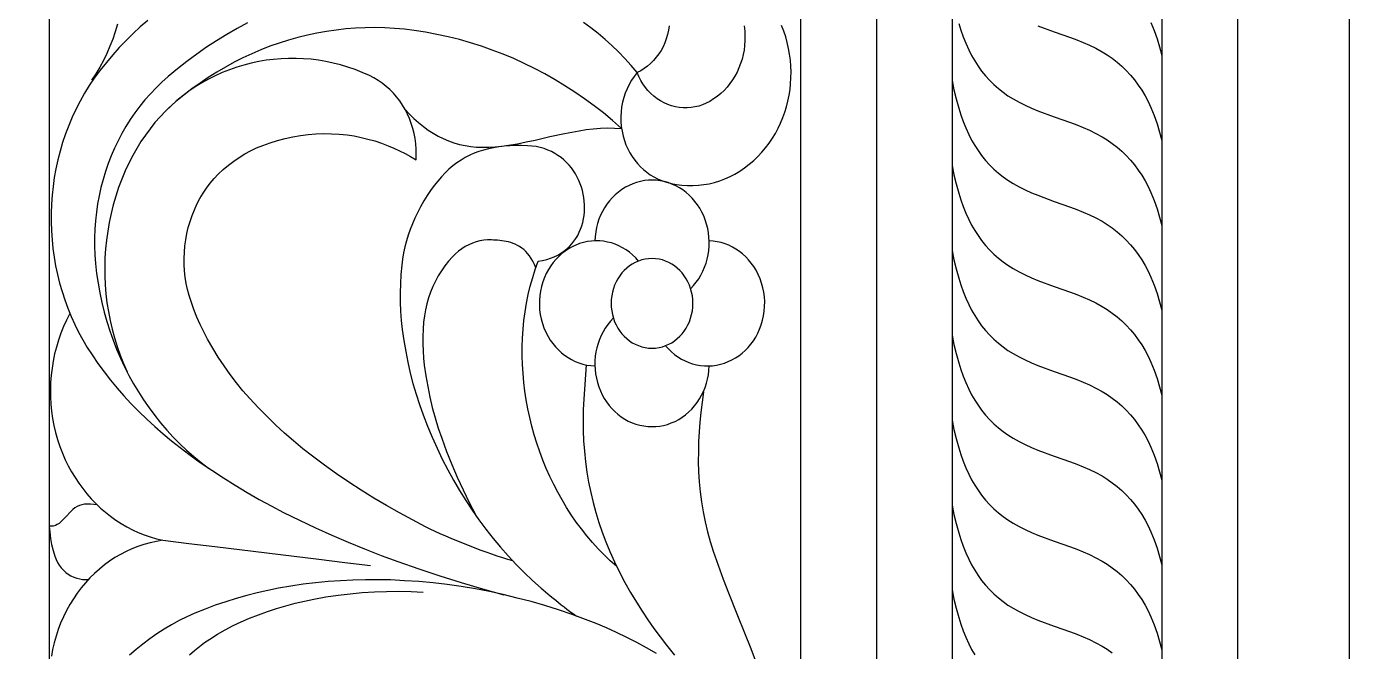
# Model space of a CAD drawing. Header units: millimetres. Extents: x 5940 to 9066, y 1327 to 3250.
# Drawn here: x 6721.4 to 7017.8, y 2480.2 to 2620 of the extents above; entities that cross this region are included whole.
import ezdxf

# ---------------------------------------------------------------- set-up
doc = ezdxf.new("R2010")
doc.units = ezdxf.units.MM
doc.layers.add('Default Layer', color=7, linetype='Continuous', lineweight=30)

msp = doc.modelspace()

# ---------------------------------------------------------------- linework, layer by layer
at = {"layer": 'Default Layer', "color": 18, "lineweight": 30, "true_color": 0x000000}
msp.add_line((6992.76, 1360.2), (6992.76, 3190.2), dxfattribs=at)
for points in [[(6512.76, 3190.2), (6512.76, 1360.2), (6512.76, 1360.2), (7017.76, 1360.2), (7017.76, 1360.2), (7017.76, 3190.2), (7017.76, 3190.2), (6512.76, 3190.2)], [(6748.6, 2621.36), (6746.93, 2619.94), (6745.31, 2618.47), (6743.74, 2616.94), (6742.22, 2615.35), (6740.74, 2613.71), (6739.32, 2612.01), (6737.95, 2610.26), (6736.63, 2608.46), (6736.63, 2608.46), (6735.51, 2606.81), (6734.46, 2605.11), (6733.47, 2603.37), (6732.54, 2601.58), (6731.69, 2599.76), (6730.9, 2597.9), (6730.18, 2596.01), (6729.53, 2594.08), (6728.95, 2592.12), (6728.95, 2592.12), (6728.45, 2590.17), (6728.02, 2588.2), (6727.67, 2586.23), (6727.38, 2584.24), (6727.17, 2582.26), (6727.02, 2580.27), (6726.95, 2578.28), (6726.95, 2576.29), (6727.01, 2574.31), (6727.15, 2572.33), (6727.35, 2570.36), (6727.62, 2568.4), (6727.96, 2566.45), (6728.37, 2564.52), (6728.85, 2562.61), (6729.39, 2560.71), (6730, 2558.84), (6730.68, 2556.99), (6731.42, 2555.17), (6732.23, 2553.37), (6733.1, 2551.61), (6734.04, 2549.88), (6735.04, 2548.18), (6736.11, 2546.52), (6736.11, 2546.52), (6737.44, 2544.6), (6738.82, 2542.72), (6740.25, 2540.89), (6741.73, 2539.1), (6743.26, 2537.37), (6744.83, 2535.68), (6744.83, 2535.68), (6746.58, 2533.91), (6748.37, 2532.19), (6750.19, 2530.51), (6752.05, 2528.88), (6753.94, 2527.31), (6755.87, 2525.78), (6757.83, 2524.3), (6757.83, 2524.3), (6760.37, 2522.48), (6762.94, 2520.71), (6765.54, 2519), (6768.17, 2517.35), (6770.83, 2515.75), (6773.52, 2514.21), (6776.24, 2512.73), (6778.98, 2511.3), (6778.98, 2511.3), (6782.56, 2509.53), (6786.17, 2507.83), (6789.8, 2506.19), (6793.46, 2504.62), (6797.14, 2503.12), (6800.85, 2501.68), (6804.58, 2500.32), (6804.58, 2500.32), (6809.29, 2498.68), (6814.03, 2497.11), (6818.78, 2495.61), (6823.55, 2494.19), (6828.34, 2492.84)], [(6741.79, 2620.54), (6741.3, 2618.87), (6740.75, 2617.23), (6740.13, 2615.61), (6739.44, 2614.03), (6738.68, 2612.47), (6737.85, 2610.96), (6736.95, 2609.48), (6735.99, 2608.04)], [(6770.94, 2620.86), (6768.6, 2619.6), (6766.29, 2618.26), (6764.01, 2616.86), (6761.77, 2615.39), (6759.56, 2613.85), (6757.38, 2612.24), (6755.24, 2610.57), (6753.14, 2608.82), (6753.14, 2608.82), (6751.76, 2607.6), (6750.45, 2606.33), (6749.18, 2605), (6747.97, 2603.63), (6746.82, 2602.2), (6745.73, 2600.74), (6744.69, 2599.22), (6743.71, 2597.67), (6742.79, 2596.08), (6741.94, 2594.45), (6741.14, 2592.78), (6740.41, 2591.08), (6739.73, 2589.35), (6739.13, 2587.6), (6738.58, 2585.82), (6738.11, 2584.01), (6737.7, 2582.18), (6737.35, 2580.33), (6737.08, 2578.47), (6736.87, 2576.58), (6736.73, 2574.69), (6736.66, 2572.78), (6736.67, 2570.87), (6736.75, 2568.95), (6736.9, 2567.02), (6736.9, 2567.02), (6737.15, 2564.79), (6737.47, 2562.59), (6737.86, 2560.4), (6738.32, 2558.24), (6738.85, 2556.1), (6739.45, 2553.99), (6740.11, 2551.9), (6740.84, 2549.85), (6741.63, 2547.83), (6742.48, 2545.84), (6743.4, 2543.88), (6744.38, 2541.96), (6745.42, 2540.09), (6746.51, 2538.25), (6747.67, 2536.45), (6748.88, 2534.7), (6750.15, 2532.99), (6751.47, 2531.33), (6752.85, 2529.72), (6754.28, 2528.16), (6755.77, 2526.65), (6757.3, 2525.2), (6758.89, 2523.8), (6760.53, 2522.46), (6762.21, 2521.18)], [(6806.23, 2601.47), (6807.19, 2600.45), (6808.2, 2599.47), (6809.25, 2598.54), (6810.33, 2597.65), (6810.33, 2597.65), (6811.39, 2596.87), (6812.49, 2596.15), (6813.62, 2595.51), (6814.78, 2594.94), (6815.97, 2594.44), (6817.18, 2594.01), (6818.41, 2593.66), (6819.66, 2593.38), (6820.92, 2593.18), (6822.2, 2593.05), (6823.48, 2593.01), (6823.48, 2593.01), (6824.96, 2593.03), (6826.43, 2593.11), (6827.89, 2593.26), (6829.36, 2593.46), (6829.36, 2593.46), (6831.37, 2593.8), (6833.37, 2594.2), (6835.37, 2594.64), (6835.37, 2594.64), (6838.65, 2595.39), (6841.94, 2596.08), (6845.25, 2596.71), (6845.25, 2596.71), (6846.81, 2596.96), (6848.39, 2597.15), (6849.97, 2597.27), (6851.55, 2597.33), (6853.13, 2597.32), (6854.71, 2597.25), (6854.71, 2597.25), (6852.7, 2599.01), (6850.64, 2600.7), (6848.55, 2602.32), (6846.42, 2603.88), (6844.25, 2605.37), (6842.04, 2606.79), (6839.81, 2608.14), (6837.54, 2609.42), (6835.24, 2610.63), (6832.91, 2611.78), (6830.55, 2612.85), (6828.16, 2613.84), (6825.75, 2614.77), (6823.32, 2615.62), (6820.86, 2616.4), (6818.38, 2617.1), (6815.88, 2617.73), (6813.36, 2618.28), (6810.83, 2618.75), (6808.28, 2619.15), (6808.28, 2619.15), (6806.08, 2619.42), (6803.88, 2619.62), (6801.69, 2619.74), (6799.49, 2619.79), (6797.3, 2619.76), (6795.12, 2619.67), (6792.94, 2619.5), (6790.78, 2619.26), (6788.62, 2618.95), (6786.47, 2618.57), (6784.34, 2618.11), (6782.22, 2617.59), (6780.12, 2617), (6778.04, 2616.34), (6775.97, 2615.61), (6773.93, 2614.82), (6771.9, 2613.96), (6769.9, 2613.02), (6767.93, 2612.03), (6765.98, 2610.97), (6764.06, 2609.84), (6762.16, 2608.64), (6760.3, 2607.39), (6758.47, 2606.06), (6756.67, 2604.68), (6754.91, 2603.23), (6753.18, 2601.71)], [(6882.17, 2620.2), (6882.3, 2619.03), (6882.3, 2619.03), (6882.36, 2617.95), (6882.35, 2616.88), (6882.28, 2615.82), (6882.14, 2614.78), (6881.95, 2613.75), (6881.69, 2612.74), (6881.37, 2611.75), (6881, 2610.79), (6880.58, 2609.86), (6880.1, 2608.96), (6879.56, 2608.1), (6878.98, 2607.28), (6878.34, 2606.49), (6877.66, 2605.75), (6876.93, 2605.06), (6876.16, 2604.41), (6875.34, 2603.82), (6874.48, 2603.29), (6874.48, 2603.29), (6873.68, 2602.87), (6872.85, 2602.52), (6872, 2602.24), (6871.14, 2602.03), (6870.27, 2601.89), (6869.4, 2601.82), (6868.52, 2601.83), (6867.64, 2601.91), (6866.77, 2602.06), (6865.9, 2602.28), (6865.05, 2602.58), (6865.05, 2602.58), (6864.22, 2602.95), (6863.43, 2603.38), (6862.67, 2603.88), (6861.94, 2604.43), (6861.27, 2605.04), (6860.63, 2605.7), (6860.04, 2606.42), (6859.5, 2607.18), (6859.02, 2607.99), (6858.59, 2608.84), (6858.21, 2609.72), (6858.21, 2609.72), (6856.86, 2611.33), (6855.46, 2612.87), (6854.01, 2614.36), (6852.53, 2615.79), (6851.01, 2617.16), (6849.44, 2618.48), (6847.84, 2619.73), (6846.21, 2620.92)], [(6865.37, 2620.18), (6865.22, 2619.21), (6865.01, 2618.25), (6865.01, 2618.25), (6864.73, 2617.31), (6864.4, 2616.41), (6864, 2615.53), (6863.55, 2614.7), (6863.04, 2613.9), (6862.49, 2613.15), (6861.88, 2612.45), (6861.23, 2611.79), (6860.54, 2611.19), (6859.8, 2610.64), (6859.02, 2610.15), (6858.21, 2609.72), (6858.21, 2609.72), (6857.55, 2608.89), (6856.94, 2608), (6856.41, 2607.08), (6855.94, 2606.12), (6855.53, 2605.13), (6855.19, 2604.12), (6854.93, 2603.08), (6854.73, 2602.02), (6854.6, 2600.95), (6854.55, 2599.86), (6854.57, 2598.78), (6854.66, 2597.69), (6854.82, 2596.6), (6855.06, 2595.52), (6855.06, 2595.52), (6855.35, 2594.54), (6855.7, 2593.58), (6856.11, 2592.66), (6856.57, 2591.78), (6857.09, 2590.94), (6857.65, 2590.14), (6858.26, 2589.38), (6858.92, 2588.67), (6859.62, 2588.02), (6860.36, 2587.41), (6861.13, 2586.86), (6861.95, 2586.37), (6862.79, 2585.94), (6863.67, 2585.57), (6864.58, 2585.26), (6864.58, 2585.26), (6865.79, 2584.94), (6867.01, 2584.7), (6868.24, 2584.54), (6869.46, 2584.45), (6870.69, 2584.44), (6871.91, 2584.51), (6873.13, 2584.65), (6874.33, 2584.86), (6875.53, 2585.15), (6876.71, 2585.51), (6877.87, 2585.95), (6879.01, 2586.45), (6880.12, 2587.03), (6881.21, 2587.68), (6882.27, 2588.4), (6882.27, 2588.4), (6883.32, 2589.2), (6884.31, 2590.06), (6885.26, 2590.97), (6886.14, 2591.92), (6886.98, 2592.91), (6887.76, 2593.95), (6888.49, 2595.02), (6889.16, 2596.13), (6889.77, 2597.27), (6890.33, 2598.44), (6890.82, 2599.64), (6891.27, 2600.86), (6891.65, 2602.1), (6891.97, 2603.37), (6892.24, 2604.64), (6892.44, 2605.94), (6892.58, 2607.24), (6892.66, 2608.55), (6892.68, 2609.87), (6892.64, 2611.18), (6892.53, 2612.5), (6892.36, 2613.82), (6892.13, 2615.13), (6891.83, 2616.43), (6891.47, 2617.72), (6891.04, 2619), (6890.54, 2620.26)], [(6930.22, 2620.74), (6930.7, 2619.23), (6931.24, 2617.74), (6931.82, 2616.28), (6932.47, 2614.84), (6932.47, 2614.84), (6933.1, 2613.58), (6933.8, 2612.37), (6934.55, 2611.2), (6935.36, 2610.08), (6936.22, 2609.02), (6937.13, 2608.01), (6938.09, 2607.06), (6939.1, 2606.16), (6940.16, 2605.33), (6941.25, 2604.56), (6942.39, 2603.86), (6942.39, 2603.86), (6943.75, 2603.11), (6945.13, 2602.41), (6946.53, 2601.78), (6947.96, 2601.2), (6947.96, 2601.2), (6951.58, 2599.84), (6955.23, 2598.57), (6955.23, 2598.57), (6956.69, 2598.04), (6958.13, 2597.46), (6959.54, 2596.82), (6960.94, 2596.13), (6962.32, 2595.38), (6962.32, 2595.38), (6963.49, 2594.67), (6964.63, 2593.89), (6965.72, 2593.04), (6966.77, 2592.13), (6967.76, 2591.17), (6968.71, 2590.14), (6969.61, 2589.06), (6970.45, 2587.92), (6971.24, 2586.74), (6971.97, 2585.5), (6972.64, 2584.22), (6973.25, 2582.9), (6973.25, 2582.9), (6973.98, 2581.1), (6974.64, 2579.26), (6975.23, 2577.39), (6975.74, 2575.5)], [(6947.96, 2620.23), (6951.58, 2618.87), (6955.23, 2617.6), (6955.23, 2617.6), (6956.69, 2617.07), (6958.13, 2616.49), (6959.54, 2615.85), (6960.94, 2615.16), (6962.32, 2614.41), (6962.32, 2614.41), (6963.49, 2613.7), (6964.63, 2612.92), (6965.72, 2612.07), (6966.77, 2611.17), (6967.76, 2610.2), (6968.71, 2609.17), (6969.61, 2608.09), (6970.45, 2606.95), (6971.24, 2605.77), (6971.97, 2604.54), (6972.64, 2603.26), (6973.25, 2601.93), (6973.25, 2601.93), (6973.98, 2600.13), (6974.64, 2598.29), (6975.23, 2596.42), (6975.74, 2594.53)], [(6973.25, 2620.96), (6973.98, 2619.16), (6974.64, 2617.32), (6975.23, 2615.46), (6975.74, 2613.56)], [(6830.37, 2500.43), (6829.26, 2500.76), (6828.1, 2501.13), (6826.89, 2501.53), (6825.64, 2501.95), (6824.37, 2502.4), (6823.07, 2502.87), (6821.77, 2503.36), (6820.45, 2503.86), (6819.15, 2504.38), (6817.85, 2504.9), (6816.58, 2505.43), (6815.33, 2505.97), (6814.12, 2506.5), (6812.96, 2507.04), (6811.85, 2507.56), (6810.79, 2508.08), (6810.79, 2508.08), (6807.86, 2509.59), (6804.95, 2511.16), (6802.08, 2512.8), (6799.23, 2514.5), (6796.42, 2516.25), (6793.64, 2518.07), (6790.89, 2519.95), (6788.17, 2521.89), (6785.49, 2523.88), (6785.49, 2523.88), (6783.35, 2525.55), (6781.26, 2527.28), (6779.21, 2529.06), (6777.2, 2530.91), (6775.24, 2532.81), (6773.32, 2534.76), (6771.45, 2536.77), (6771.45, 2536.77), (6769.92, 2538.52), (6768.45, 2540.31), (6767.04, 2542.16), (6765.69, 2544.07), (6764.4, 2546.02), (6763.17, 2548.02), (6762, 2550.06), (6762, 2550.06), (6761.15, 2551.68), (6760.35, 2553.33), (6759.61, 2555.01), (6758.92, 2556.72), (6758.3, 2558.46), (6758.3, 2558.46), (6757.87, 2559.81), (6757.51, 2561.18), (6757.23, 2562.56), (6757.01, 2563.95), (6756.85, 2565.35), (6756.77, 2566.75), (6756.75, 2568.15), (6756.81, 2569.55), (6756.92, 2570.94), (6757.11, 2572.33), (6757.36, 2573.7), (6757.68, 2575.06), (6758.07, 2576.4), (6758.52, 2577.72), (6759.03, 2579.02), (6759.62, 2580.29), (6760.26, 2581.54), (6760.26, 2581.54), (6760.98, 2582.73), (6761.75, 2583.87), (6762.58, 2584.96), (6763.46, 2586), (6764.4, 2586.98), (6764.4, 2586.98), (6765.51, 2588.02), (6766.66, 2588.99), (6767.85, 2589.91), (6769.08, 2590.75), (6770.34, 2591.53), (6771.64, 2592.23), (6772.98, 2592.87), (6774.34, 2593.43), (6774.34, 2593.43), (6776, 2594.03), (6777.68, 2594.54), (6779.37, 2594.99), (6781.08, 2595.36), (6782.8, 2595.65), (6784.53, 2595.86), (6786.27, 2596), (6788, 2596.06), (6789.75, 2596.05), (6791.49, 2595.95), (6793.23, 2595.78), (6793.23, 2595.78), (6794.8, 2595.54), (6796.36, 2595.23), (6797.9, 2594.86), (6799.43, 2594.43), (6800.95, 2593.93), (6802.45, 2593.37), (6802.45, 2593.37), (6803.74, 2592.84), (6805, 2592.25), (6806.25, 2591.62), (6807.47, 2590.93), (6808.68, 2590.21), (6808.68, 2590.21), (6808.73, 2591.41), (6808.71, 2592.61), (6808.62, 2593.8), (6808.47, 2594.97), (6808.25, 2596.11), (6807.96, 2597.24), (6807.62, 2598.34), (6807.21, 2599.42), (6806.75, 2600.46), (6806.23, 2601.47), (6805.65, 2602.44), (6805.02, 2603.38), (6804.34, 2604.27), (6803.6, 2605.11), (6802.82, 2605.91), (6801.99, 2606.65), (6801.11, 2607.34), (6800.19, 2607.98), (6799.23, 2608.55), (6798.23, 2609.06), (6798.23, 2609.06), (6796.65, 2609.76), (6795.05, 2610.39), (6793.43, 2610.95), (6791.8, 2611.44), (6790.15, 2611.86), (6788.5, 2612.21), (6786.84, 2612.49), (6785.17, 2612.7), (6783.49, 2612.84), (6781.82, 2612.9), (6780.14, 2612.9), (6778.46, 2612.83), (6776.78, 2612.69), (6775.11, 2612.48), (6773.45, 2612.2), (6771.79, 2611.85), (6770.14, 2611.42), (6768.51, 2610.93), (6766.89, 2610.37), (6765.28, 2609.73), (6765.28, 2609.73), (6763.72, 2609.04), (6762.19, 2608.27), (6760.7, 2607.44), (6759.24, 2606.54), (6757.82, 2605.57), (6756.44, 2604.55), (6755.11, 2603.46), (6753.81, 2602.31), (6752.56, 2601.11), (6751.36, 2599.84), (6750.21, 2598.53), (6749.11, 2597.16), (6748.06, 2595.74), (6747.06, 2594.27), (6746.12, 2592.75), (6745.24, 2591.18), (6744.41, 2589.57), (6744.41, 2589.57), (6743.56, 2587.74), (6742.78, 2585.87), (6742.07, 2583.98), (6741.44, 2582.07), (6740.87, 2580.13), (6740.38, 2578.18), (6739.96, 2576.21), (6739.62, 2574.23), (6739.34, 2572.24), (6739.14, 2570.25), (6739.01, 2568.24), (6738.96, 2566.23), (6738.98, 2564.23), (6739.07, 2562.22), (6739.23, 2560.22), (6739.46, 2558.22), (6739.77, 2556.23), (6740.15, 2554.26), (6740.6, 2552.29), (6741.13, 2550.35), (6741.73, 2548.42), (6742.4, 2546.51), (6743.14, 2544.63), (6743.96, 2542.77)], [(6928.74, 2607.99), (6929.16, 2605.9), (6929.66, 2603.84), (6930.22, 2601.8), (6930.22, 2601.8), (6930.7, 2600.29), (6931.24, 2598.8), (6931.82, 2597.34), (6932.47, 2595.9), (6932.47, 2595.9), (6933.1, 2594.64), (6933.8, 2593.43), (6934.55, 2592.26), (6935.36, 2591.14), (6936.22, 2590.08), (6937.13, 2589.07), (6938.09, 2588.12), (6939.1, 2587.22), (6940.16, 2586.39), (6941.25, 2585.62), (6942.39, 2584.92), (6942.39, 2584.92), (6943.75, 2584.17), (6945.13, 2583.47), (6946.53, 2582.84), (6947.96, 2582.26), (6947.96, 2582.26), (6951.58, 2580.9), (6955.23, 2579.63), (6955.23, 2579.63), (6956.69, 2579.1), (6958.13, 2578.52), (6959.54, 2577.88), (6960.94, 2577.19), (6962.32, 2576.44), (6962.32, 2576.44), (6963.49, 2575.73), (6964.63, 2574.95), (6965.72, 2574.1), (6966.77, 2573.19), (6967.76, 2572.22), (6968.71, 2571.2), (6969.61, 2570.12), (6970.45, 2568.98), (6971.24, 2567.8), (6971.97, 2566.56), (6972.64, 2565.28), (6973.25, 2563.96), (6973.25, 2563.96), (6973.98, 2562.16), (6974.64, 2560.32), (6975.23, 2558.45), (6975.74, 2556.56)], [(6853.61, 2499.22), (6852.19, 2500.48), (6850.8, 2501.8), (6849.47, 2503.17), (6848.17, 2504.59), (6846.93, 2506.06), (6845.72, 2507.58), (6844.57, 2509.14), (6843.46, 2510.75), (6842.4, 2512.39), (6841.39, 2514.08), (6840.43, 2515.8), (6839.52, 2517.55), (6838.67, 2519.34), (6837.86, 2521.15), (6837.11, 2522.99), (6836.41, 2524.86), (6835.76, 2526.75), (6835.17, 2528.66), (6834.64, 2530.58), (6834.16, 2532.53), (6833.74, 2534.48), (6833.38, 2536.45), (6833.07, 2538.42), (6832.83, 2540.4), (6832.64, 2542.39), (6832.52, 2544.37), (6832.46, 2546.36), (6832.46, 2548.34), (6832.53, 2550.32), (6832.65, 2552.29), (6832.85, 2554.26), (6833.11, 2556.2), (6833.43, 2558.14), (6833.82, 2560.06), (6834.28, 2561.96), (6834.81, 2563.84), (6835.4, 2565.69), (6836.07, 2567.52), (6836.07, 2567.52), (6837.04, 2567.68), (6837.96, 2567.9), (6838.82, 2568.17), (6839.64, 2568.49), (6840.42, 2568.87), (6841.14, 2569.29), (6841.82, 2569.75), (6842.45, 2570.25), (6843.03, 2570.8), (6843.57, 2571.38), (6844.05, 2571.99), (6844.5, 2572.63), (6844.89, 2573.3), (6845.24, 2574), (6845.55, 2574.71), (6845.8, 2575.45), (6846.02, 2576.21), (6846.19, 2576.97), (6846.31, 2577.76), (6846.39, 2578.54), (6846.42, 2579.34), (6846.41, 2580.14), (6846.36, 2580.94), (6846.26, 2581.74), (6846.12, 2582.53), (6845.94, 2583.32), (6845.72, 2584.09), (6845.45, 2584.86), (6845.14, 2585.6), (6844.78, 2586.34), (6844.39, 2587.04), (6843.95, 2587.73), (6843.47, 2588.39), (6842.96, 2589.02), (6842.4, 2589.62), (6841.8, 2590.19), (6841.15, 2590.71), (6840.47, 2591.2), (6839.75, 2591.65), (6838.99, 2592.05), (6838.19, 2592.4), (6837.35, 2592.71), (6836.47, 2592.96), (6835.56, 2593.15), (6834.6, 2593.29), (6833.61, 2593.36), (6833.61, 2593.36), (6832.26, 2593.4), (6830.94, 2593.39), (6829.67, 2593.35), (6828.43, 2593.25), (6827.23, 2593.11), (6826.06, 2592.92), (6824.92, 2592.68), (6823.82, 2592.4), (6822.75, 2592.05), (6821.71, 2591.66), (6820.7, 2591.21), (6819.72, 2590.7), (6818.76, 2590.14), (6817.83, 2589.51), (6816.93, 2588.83), (6816.04, 2588.08), (6815.19, 2587.27), (6814.35, 2586.39), (6813.53, 2585.45), (6812.73, 2584.44), (6811.95, 2583.36), (6811.19, 2582.22), (6810.44, 2580.99), (6809.71, 2579.7), (6808.99, 2578.33), (6808.99, 2578.33), (6808.41, 2577.13), (6807.87, 2575.9), (6807.37, 2574.64), (6806.92, 2573.36), (6806.53, 2572.05), (6806.18, 2570.72), (6805.89, 2569.36), (6805.65, 2567.99), (6805.47, 2566.6), (6805.47, 2566.6), (6805.29, 2564.54), (6805.17, 2562.48), (6805.12, 2560.42), (6805.14, 2558.36), (6805.23, 2556.3), (6805.38, 2554.26), (6805.6, 2552.22), (6805.6, 2552.22), (6805.95, 2549.76), (6806.36, 2547.32), (6806.84, 2544.89), (6807.39, 2542.49), (6808, 2540.12), (6808.69, 2537.77), (6809.44, 2535.45), (6810.25, 2533.15), (6810.25, 2533.15), (6811.24, 2530.61), (6812.29, 2528.1), (6813.4, 2525.64), (6814.57, 2523.21), (6815.8, 2520.83), (6817.08, 2518.49), (6818.42, 2516.2), (6819.82, 2513.96), (6821.27, 2511.76), (6822.78, 2509.61), (6824.34, 2507.52), (6825.96, 2505.47), (6827.62, 2503.48), (6829.34, 2501.54), (6831.1, 2499.66), (6832.92, 2497.84), (6834.78, 2496.07), (6836.69, 2494.36), (6836.69, 2494.36), (6837.15, 2493.97), (6837.65, 2493.54), (6838.19, 2493.09), (6838.76, 2492.61), (6839.36, 2492.12), (6839.97, 2491.62), (6840.6, 2491.11), (6841.22, 2490.61), (6841.85, 2490.12), (6842.45, 2489.65), (6843.04, 2489.2), (6843.61, 2488.79), (6844.14, 2488.41), (6844.62, 2488.07)], [(6928.74, 2588.96), (6929.16, 2586.87), (6929.66, 2584.81), (6930.22, 2582.77), (6930.22, 2582.77), (6930.7, 2581.26), (6931.24, 2579.77), (6931.82, 2578.3), (6932.47, 2576.87), (6932.47, 2576.87), (6933.1, 2575.61), (6933.8, 2574.4), (6934.55, 2573.23), (6935.36, 2572.11), (6936.22, 2571.05), (6937.13, 2570.04), (6938.09, 2569.08), (6939.1, 2568.19), (6940.16, 2567.36), (6941.25, 2566.59), (6942.39, 2565.89), (6942.39, 2565.89), (6943.75, 2565.14), (6945.13, 2564.44), (6946.53, 2563.8), (6947.96, 2563.22), (6947.96, 2563.22), (6951.58, 2561.87), (6955.23, 2560.59), (6955.23, 2560.59), (6956.69, 2560.07), (6958.13, 2559.49), (6959.54, 2558.85), (6960.94, 2558.16), (6962.32, 2557.41), (6962.32, 2557.41), (6963.49, 2556.7), (6964.63, 2555.92), (6965.72, 2555.07), (6966.77, 2554.16), (6967.76, 2553.19), (6968.71, 2552.17), (6969.61, 2551.09), (6970.45, 2549.95), (6971.24, 2548.77), (6971.97, 2547.53), (6972.64, 2546.25), (6973.25, 2544.93), (6973.25, 2544.93), (6973.98, 2543.12), (6974.64, 2541.29), (6975.23, 2539.42), (6975.74, 2537.53)], [(6870.2, 2561.37), (6870.85, 2562.07), (6871.45, 2562.82), (6872, 2563.6), (6872.49, 2564.42), (6872.93, 2565.28), (6873.31, 2566.16), (6873.63, 2567.07), (6873.89, 2568), (6874.1, 2568.96), (6874.24, 2569.92), (6874.32, 2570.9), (6874.34, 2571.89), (6874.29, 2572.88), (6874.18, 2573.87), (6874.18, 2573.87), (6874, 2574.85), (6873.77, 2575.81), (6873.47, 2576.75), (6873.12, 2577.65), (6872.71, 2578.52), (6872.24, 2579.35), (6871.73, 2580.15), (6871.16, 2580.9), (6870.55, 2581.62), (6869.89, 2582.28), (6869.19, 2582.9), (6868.45, 2583.46), (6867.67, 2583.96), (6866.85, 2584.41), (6866.85, 2584.41), (6866, 2584.79), (6865.14, 2585.11), (6864.27, 2585.35), (6863.38, 2585.53), (6862.49, 2585.63), (6861.6, 2585.67), (6860.71, 2585.64), (6859.82, 2585.55), (6858.94, 2585.38), (6858.07, 2585.15), (6857.22, 2584.85), (6856.38, 2584.49), (6855.56, 2584.05), (6854.77, 2583.56), (6854.77, 2583.56), (6854.01, 2583), (6853.29, 2582.38), (6852.62, 2581.72), (6852, 2581.01), (6851.43, 2580.26), (6850.9, 2579.47), (6850.43, 2578.64), (6850.01, 2577.78), (6849.65, 2576.89), (6849.35, 2575.97), (6849.1, 2575.02), (6848.92, 2574.05), (6848.8, 2573.07), (6848.74, 2572.07)], [(6835.53, 2566.04), (6835.21, 2566.81), (6834.86, 2567.5), (6834.49, 2568.14), (6834.1, 2568.71), (6833.68, 2569.22), (6833.25, 2569.69), (6832.81, 2570.1), (6832.35, 2570.46), (6831.87, 2570.78), (6831.39, 2571.06), (6830.9, 2571.3), (6830.41, 2571.51), (6829.91, 2571.68), (6829.4, 2571.82), (6828.9, 2571.94), (6828.4, 2572.03), (6827.91, 2572.1), (6827.42, 2572.16), (6826.94, 2572.2), (6826.47, 2572.23), (6826.01, 2572.25), (6825.56, 2572.27), (6825.56, 2572.27), (6824.69, 2572.27), (6823.83, 2572.19), (6822.97, 2572.04), (6822.13, 2571.83), (6821.3, 2571.54), (6820.49, 2571.19), (6819.7, 2570.77), (6818.93, 2570.29), (6818.2, 2569.75), (6817.49, 2569.15), (6816.82, 2568.49), (6816.82, 2568.49), (6815.95, 2567.5), (6815.13, 2566.45), (6814.36, 2565.36), (6813.66, 2564.22), (6813.02, 2563.04), (6812.44, 2561.82), (6811.93, 2560.56), (6811.48, 2559.28), (6811.1, 2557.96), (6810.8, 2556.62), (6810.56, 2555.26), (6810.39, 2553.88), (6810.39, 2553.88), (6810.27, 2552.27), (6810.21, 2550.65), (6810.2, 2549.04), (6810.26, 2547.44), (6810.37, 2545.84), (6810.54, 2544.24), (6810.54, 2544.24), (6810.88, 2541.84), (6811.29, 2539.45), (6811.77, 2537.08), (6812.33, 2534.74), (6812.96, 2532.42), (6813.66, 2530.13), (6814.43, 2527.87), (6814.43, 2527.87), (6815.53, 2524.93), (6816.7, 2522.03), (6817.92, 2519.16), (6819.21, 2516.33), (6820.57, 2513.54), (6821.99, 2510.79)], [(6858.53, 2567.55), (6857.88, 2568.27), (6857.2, 2568.92), (6856.48, 2569.52), (6855.73, 2570.06), (6854.95, 2570.53), (6854.14, 2570.95), (6853.31, 2571.3), (6852.46, 2571.59), (6851.59, 2571.81), (6850.7, 2571.97), (6849.81, 2572.06), (6848.91, 2572.08), (6848, 2572.03), (6847.09, 2571.9), (6847.09, 2571.9), (6846.19, 2571.71), (6845.32, 2571.45), (6844.46, 2571.13), (6843.64, 2570.74), (6842.84, 2570.29), (6842.08, 2569.78), (6841.35, 2569.22), (6840.66, 2568.6), (6840.01, 2567.93), (6839.4, 2567.21), (6838.84, 2566.45), (6838.33, 2565.64), (6837.86, 2564.78), (6837.45, 2563.89), (6837.45, 2563.89), (6837.08, 2562.89), (6836.78, 2561.87), (6836.55, 2560.84), (6836.4, 2559.8), (6836.31, 2558.75), (6836.3, 2557.7), (6836.37, 2556.65), (6836.5, 2555.61), (6836.71, 2554.58), (6836.98, 2553.57), (6837.33, 2552.58), (6837.75, 2551.61), (6838.24, 2550.67), (6838.24, 2550.67), (6838.75, 2549.84), (6839.31, 2549.06), (6839.91, 2548.33), (6840.56, 2547.65), (6841.25, 2547.02), (6841.97, 2546.45), (6842.73, 2545.94), (6843.52, 2545.48), (6844.34, 2545.08), (6845.18, 2544.75), (6846.04, 2544.48), (6846.93, 2544.28), (6847.83, 2544.15), (6848.74, 2544.08)], [(6864.54, 2548.6), (6865.19, 2547.89), (6865.87, 2547.23), (6866.59, 2546.64), (6867.34, 2546.1), (6868.12, 2545.62), (6868.93, 2545.21), (6869.76, 2544.85), (6870.62, 2544.57), (6871.49, 2544.34), (6872.37, 2544.19), (6873.26, 2544.1), (6874.17, 2544.08), (6875.07, 2544.13), (6875.98, 2544.25), (6875.98, 2544.25), (6876.88, 2544.44), (6877.76, 2544.7), (6878.61, 2545.03), (6879.43, 2545.42), (6880.23, 2545.86), (6880.99, 2546.37), (6881.72, 2546.93), (6882.41, 2547.55), (6883.06, 2548.22), (6883.67, 2548.94), (6884.23, 2549.71), (6884.75, 2550.52), (6885.21, 2551.37), (6885.62, 2552.27), (6885.62, 2552.27), (6885.99, 2553.26), (6886.29, 2554.28), (6886.52, 2555.31), (6886.68, 2556.36), (6886.76, 2557.41), (6886.77, 2558.46), (6886.71, 2559.51), (6886.57, 2560.55), (6886.37, 2561.58), (6886.09, 2562.59), (6885.74, 2563.58), (6885.32, 2564.55), (6884.84, 2565.48), (6884.84, 2565.48), (6884.32, 2566.31), (6883.77, 2567.09), (6883.16, 2567.83), (6882.51, 2568.51), (6881.82, 2569.13), (6881.1, 2569.71), (6880.34, 2570.22), (6879.55, 2570.68), (6878.74, 2571.07), (6877.9, 2571.4), (6877.03, 2571.67), (6876.15, 2571.87), (6875.25, 2572.01), (6874.33, 2572.07)], [(6928.74, 2569.93), (6929.16, 2567.84), (6929.66, 2565.78), (6930.22, 2563.74), (6930.22, 2563.74), (6930.7, 2562.22), (6931.24, 2560.74), (6931.82, 2559.27), (6932.47, 2557.84), (6932.47, 2557.84), (6933.1, 2556.58), (6933.8, 2555.36), (6934.55, 2554.2), (6935.36, 2553.08), (6936.22, 2552.02), (6937.13, 2551.01), (6938.09, 2550.05), (6939.1, 2549.16), (6940.16, 2548.33), (6941.25, 2547.56), (6942.39, 2546.86), (6942.39, 2546.86), (6943.75, 2546.11), (6945.13, 2545.41), (6946.53, 2544.77), (6947.96, 2544.19), (6947.96, 2544.19), (6951.58, 2542.84), (6955.23, 2541.56), (6955.23, 2541.56), (6956.69, 2541.04), (6958.13, 2540.46), (6959.54, 2539.82), (6960.94, 2539.13), (6962.32, 2538.38), (6962.32, 2538.38), (6963.49, 2537.66), (6964.63, 2536.88), (6965.72, 2536.04), (6966.77, 2535.13), (6967.76, 2534.16), (6968.71, 2533.14), (6969.61, 2532.05), (6970.45, 2530.92), (6971.24, 2529.73), (6971.97, 2528.5), (6972.64, 2527.22), (6973.25, 2525.9), (6973.25, 2525.9), (6973.98, 2524.09), (6974.64, 2522.26), (6975.23, 2520.39), (6975.74, 2518.49)], [(6861.54, 2568.11), (6860.74, 2568.07), (6859.97, 2567.96), (6859.22, 2567.79), (6858.49, 2567.54), (6857.79, 2567.24), (6857.12, 2566.87), (6856.48, 2566.45), (6855.88, 2565.98), (6855.32, 2565.45), (6854.79, 2564.88), (6854.31, 2564.26), (6853.88, 2563.6), (6853.49, 2562.9), (6853.16, 2562.17), (6852.88, 2561.4), (6852.66, 2560.61), (6852.5, 2559.79), (6852.4, 2558.94), (6852.36, 2558.08), (6852.36, 2558.08), (6852.4, 2557.21), (6852.5, 2556.37), (6852.66, 2555.55), (6852.88, 2554.75), (6853.16, 2553.98), (6853.49, 2553.25), (6853.88, 2552.55), (6854.31, 2551.89), (6854.79, 2551.28), (6855.32, 2550.7), (6855.88, 2550.18), (6856.48, 2549.7), (6857.12, 2549.28), (6857.79, 2548.92), (6858.49, 2548.61), (6859.22, 2548.37), (6859.97, 2548.19), (6860.74, 2548.08), (6861.54, 2548.05), (6861.54, 2548.05), (6862.33, 2548.08), (6863.1, 2548.19), (6863.85, 2548.37), (6864.58, 2548.61), (6865.28, 2548.92), (6865.95, 2549.28), (6866.59, 2549.7), (6867.19, 2550.18), (6867.76, 2550.7), (6868.28, 2551.28), (6868.76, 2551.89), (6869.19, 2552.55), (6869.58, 2553.25), (6869.91, 2553.98), (6870.19, 2554.75), (6870.41, 2555.55), (6870.58, 2556.37), (6870.68, 2557.21), (6870.71, 2558.08), (6870.71, 2558.08), (6870.68, 2558.94), (6870.58, 2559.79), (6870.41, 2560.61), (6870.19, 2561.4), (6869.91, 2562.17), (6869.58, 2562.9), (6869.19, 2563.6), (6868.76, 2564.26), (6868.28, 2564.88), (6867.76, 2565.45), (6867.19, 2565.98), (6866.59, 2566.45), (6865.95, 2566.87), (6865.28, 2567.24), (6864.58, 2567.54), (6863.85, 2567.79), (6863.1, 2567.96), (6862.33, 2568.07), (6861.54, 2568.11)], [(6731.16, 2555.79), (6730.42, 2554.35), (6729.74, 2552.88), (6729.14, 2551.38), (6728.6, 2549.86), (6728.13, 2548.31), (6727.74, 2546.75), (6727.41, 2545.17), (6727.15, 2543.58), (6726.96, 2541.98), (6726.84, 2540.37), (6726.79, 2538.76), (6726.81, 2537.15), (6726.9, 2535.54), (6727.06, 2533.93), (6727.29, 2532.33), (6727.59, 2530.73), (6727.96, 2529.15), (6728.41, 2527.59), (6728.92, 2526.04), (6729.5, 2524.52), (6729.5, 2524.52), (6730.12, 2523.09), (6730.8, 2521.71), (6731.53, 2520.37), (6732.31, 2519.07), (6733.14, 2517.82), (6734.03, 2516.61), (6734.95, 2515.45), (6735.93, 2514.34), (6736.95, 2513.28), (6738.01, 2512.27), (6739.11, 2511.32), (6740.25, 2510.42), (6741.42, 2509.57), (6742.63, 2508.79), (6743.88, 2508.07), (6745.16, 2507.4), (6746.46, 2506.8), (6747.8, 2506.26), (6749.16, 2505.79), (6750.54, 2505.39), (6751.95, 2505.05), (6751.95, 2505.05), (6757.77, 2504.34), (6757.77, 2504.34), (6763.59, 2503.64), (6763.59, 2503.64), (6775.24, 2502.22), (6775.24, 2502.22), (6786.88, 2500.81), (6786.88, 2500.81), (6792.7, 2500.1), (6792.7, 2500.1), (6798.52, 2499.4)], [(6852.87, 2554.79), (6852.22, 2554.08), (6851.62, 2553.34), (6851.07, 2552.55), (6850.58, 2551.73), (6850.15, 2550.87), (6849.77, 2549.99), (6849.44, 2549.08), (6849.18, 2548.15), (6848.98, 2547.2), (6848.83, 2546.23), (6848.75, 2545.25), (6848.73, 2544.27), (6848.78, 2543.27), (6848.89, 2542.28), (6848.89, 2542.28), (6849.07, 2541.3), (6849.31, 2540.34), (6849.6, 2539.41), (6849.96, 2538.51), (6850.37, 2537.64), (6850.83, 2536.8), (6851.35, 2536), (6851.91, 2535.25), (6852.52, 2534.54), (6853.18, 2533.87), (6853.88, 2533.26), (6854.62, 2532.7), (6855.41, 2532.19), (6856.22, 2531.74), (6856.22, 2531.74), (6857.07, 2531.36), (6857.93, 2531.05), (6858.81, 2530.8), (6859.69, 2530.63), (6860.58, 2530.52), (6861.47, 2530.48), (6862.36, 2530.51), (6863.25, 2530.61), (6864.13, 2530.77), (6865, 2531), (6865.86, 2531.3), (6866.7, 2531.67), (6867.51, 2532.1), (6868.31, 2532.6), (6868.31, 2532.6), (6869.07, 2533.16), (6869.78, 2533.77), (6870.45, 2534.43), (6871.07, 2535.14), (6871.65, 2535.89), (6872.17, 2536.68), (6872.64, 2537.51), (6873.06, 2538.38), (6873.42, 2539.27), (6873.72, 2540.19), (6873.97, 2541.13), (6874.15, 2542.1), (6874.28, 2543.08), (6874.33, 2544.08)], [(6928.74, 2550.99), (6929.16, 2548.9), (6929.66, 2546.84), (6930.22, 2544.8), (6930.22, 2544.8), (6930.7, 2543.28), (6931.24, 2541.8), (6931.82, 2540.33), (6932.47, 2538.9), (6932.47, 2538.9), (6933.1, 2537.64), (6933.8, 2536.42), (6934.55, 2535.26), (6935.36, 2534.14), (6936.22, 2533.08), (6937.13, 2532.07), (6938.09, 2531.11), (6939.1, 2530.22), (6940.16, 2529.39), (6941.25, 2528.62), (6942.39, 2527.92), (6942.39, 2527.92), (6943.75, 2527.16), (6945.13, 2526.47), (6946.53, 2525.83), (6947.96, 2525.25), (6947.96, 2525.25), (6951.58, 2523.9), (6955.23, 2522.62), (6955.23, 2522.62), (6956.69, 2522.1), (6958.13, 2521.52), (6959.54, 2520.88), (6960.94, 2520.19), (6962.32, 2519.44), (6962.32, 2519.44), (6963.49, 2518.72), (6964.63, 2517.94), (6965.72, 2517.1), (6966.77, 2516.19), (6967.76, 2515.22), (6968.71, 2514.2), (6969.61, 2513.11), (6970.45, 2511.98), (6971.24, 2510.79), (6971.97, 2509.56), (6972.64, 2508.28), (6973.25, 2506.96), (6973.25, 2506.96), (6973.98, 2505.15), (6974.64, 2503.32), (6975.23, 2501.45), (6975.74, 2499.55)], [(6846.77, 2544.31), (6846.25, 2536.65), (6846.25, 2536.65), (6846.13, 2534.3), (6846.08, 2531.96), (6846.1, 2529.62), (6846.2, 2527.28), (6846.38, 2524.96), (6846.62, 2522.64), (6846.94, 2520.33), (6847.33, 2518.04), (6847.8, 2515.76), (6848.33, 2513.51), (6848.94, 2511.27), (6849.62, 2509.05), (6850.37, 2506.86), (6851.19, 2504.69), (6852.08, 2502.55), (6852.08, 2502.55), (6853.14, 2500.2), (6854.27, 2497.89), (6855.46, 2495.61), (6856.72, 2493.37), (6858.04, 2491.18), (6858.04, 2491.18), (6859.3, 2489.19), (6860.6, 2487.24), (6861.95, 2485.33), (6863.34, 2483.45), (6864.76, 2481.6), (6864.76, 2481.6), (6866.59, 2479.36)], [(6873.03, 2538.31), (6872.5, 2533.68), (6872.5, 2533.68), (6872.27, 2531.51), (6872.1, 2529.33), (6871.98, 2527.14), (6871.91, 2524.95), (6871.91, 2524.95), (6871.9, 2522.67), (6871.97, 2520.4), (6872.12, 2518.13), (6872.34, 2515.87), (6872.64, 2513.62), (6873.02, 2511.38), (6873.47, 2509.16), (6873.99, 2506.96), (6874.59, 2504.78), (6875.26, 2502.62), (6875.26, 2502.62), (6876.33, 2499.48), (6877.47, 2496.36), (6878.66, 2493.26), (6878.66, 2493.26), (6880.53, 2488.6), (6882.43, 2483.94), (6882.43, 2483.94), (6883.52, 2481.22), (6884.55, 2478.47)], [(6928.74, 2531.95), (6929.16, 2529.87), (6929.66, 2527.81), (6930.22, 2525.76), (6930.22, 2525.76), (6930.7, 2524.25), (6931.24, 2522.76), (6931.82, 2521.3), (6932.47, 2519.87), (6932.47, 2519.87), (6933.1, 2518.61), (6933.8, 2517.39), (6934.55, 2516.23), (6935.36, 2515.11), (6936.22, 2514.04), (6937.13, 2513.03), (6938.09, 2512.08), (6939.1, 2511.19), (6940.16, 2510.35), (6941.25, 2509.59), (6942.39, 2508.88), (6942.39, 2508.88), (6943.75, 2508.13), (6945.13, 2507.44), (6946.53, 2506.8), (6947.96, 2506.22), (6947.96, 2506.22), (6951.58, 2504.87), (6955.23, 2503.59), (6955.23, 2503.59), (6956.69, 2503.07), (6958.13, 2502.48), (6959.54, 2501.85), (6960.94, 2501.15), (6962.32, 2500.41), (6962.32, 2500.41), (6963.49, 2499.69), (6964.63, 2498.91), (6965.72, 2498.07), (6966.77, 2497.16), (6967.76, 2496.19), (6968.71, 2495.16), (6969.61, 2494.08), (6970.45, 2492.95), (6971.24, 2491.76), (6971.97, 2490.53), (6972.64, 2489.25), (6973.25, 2487.92), (6973.25, 2487.92), (6973.98, 2486.12), (6974.64, 2484.28), (6975.23, 2482.42), (6975.74, 2480.52)], [(6737.28, 2512.95), (6736.52, 2513.06), (6735.77, 2513.13), (6735, 2513.15), (6735, 2513.15), (6734.42, 2513.11), (6733.86, 2513), (6733.3, 2512.83), (6732.77, 2512.59), (6732.27, 2512.29), (6731.8, 2511.93), (6731.36, 2511.51), (6731.36, 2511.51), (6730.25, 2510.32), (6729.13, 2509.16), (6729.13, 2509.16), (6728.75, 2508.83), (6728.34, 2508.56), (6727.91, 2508.36), (6727.44, 2508.23), (6726.97, 2508.18), (6726.97, 2508.18), (6726.74, 2508.19), (6726.51, 2508.24), (6726.51, 2508.24), (6726.63, 2506.85), (6726.81, 2505.48), (6727.07, 2504.12), (6727.39, 2502.78), (6727.79, 2501.46), (6727.79, 2501.46), (6728.06, 2500.75), (6728.39, 2500.08), (6728.77, 2499.45), (6729.21, 2498.87), (6729.69, 2498.34), (6730.22, 2497.86), (6730.79, 2497.43), (6731.4, 2497.07), (6732.04, 2496.78), (6732.72, 2496.55), (6732.72, 2496.55), (6733.36, 2496.4), (6734, 2496.3), (6734.65, 2496.25), (6735.31, 2496.26)], [(6928.74, 2512.92), (6929.16, 2510.84), (6929.66, 2508.77), (6930.22, 2506.73), (6930.22, 2506.73), (6930.7, 2505.22), (6931.24, 2503.73), (6931.82, 2502.27), (6932.47, 2500.83), (6932.47, 2500.83), (6933.1, 2499.57), (6933.8, 2498.36), (6934.55, 2497.19), (6935.36, 2496.08), (6936.22, 2495.01), (6937.13, 2494), (6938.09, 2493.05), (6939.1, 2492.16), (6940.16, 2491.32), (6941.25, 2490.55), (6942.39, 2489.85), (6942.39, 2489.85), (6943.75, 2489.1), (6945.13, 2488.41), (6946.53, 2487.77), (6947.96, 2487.19), (6947.96, 2487.19), (6951.58, 2485.84), (6955.23, 2484.56), (6955.23, 2484.56), (6956.69, 2484.03), (6958.13, 2483.45), (6959.54, 2482.82), (6960.94, 2482.12), (6962.32, 2481.38), (6962.32, 2481.38), (6963.49, 2480.66), (6964.63, 2479.88)], [(6751.95, 2505.05), (6750.53, 2504.81), (6749.12, 2504.5), (6747.74, 2504.12), (6746.39, 2503.66), (6745.06, 2503.14), (6743.76, 2502.54), (6742.49, 2501.88), (6741.25, 2501.16), (6740.05, 2500.37), (6738.89, 2499.52), (6737.76, 2498.6), (6736.68, 2497.63), (6735.63, 2496.61), (6734.64, 2495.52), (6733.69, 2494.38), (6732.79, 2493.19), (6731.94, 2491.95), (6731.14, 2490.66), (6730.4, 2489.33), (6729.71, 2487.94), (6729.71, 2487.94), (6729.09, 2486.52), (6728.54, 2485.08), (6728.06, 2483.62), (6727.64, 2482.13), (6727.29, 2480.64), (6727.01, 2479.13)], [(6862.51, 2479.72), (6860.32, 2480.97), (6858.1, 2482.16), (6855.86, 2483.3), (6853.59, 2484.39), (6851.31, 2485.42), (6849, 2486.39), (6846.67, 2487.31), (6846.67, 2487.31), (6843.64, 2488.42), (6840.6, 2489.46), (6837.53, 2490.42), (6834.45, 2491.32), (6831.35, 2492.13), (6828.23, 2492.88), (6825.11, 2493.55), (6821.97, 2494.15), (6818.82, 2494.67), (6815.66, 2495.12), (6812.49, 2495.49), (6809.31, 2495.79), (6806.12, 2496.01), (6802.93, 2496.16), (6802.93, 2496.16), (6800.14, 2496.22), (6797.34, 2496.21), (6794.55, 2496.14), (6791.76, 2496), (6788.98, 2495.8), (6786.2, 2495.53), (6783.42, 2495.19), (6780.65, 2494.79), (6777.89, 2494.32), (6777.89, 2494.32), (6775.5, 2493.84), (6773.11, 2493.31), (6770.75, 2492.7), (6768.39, 2492.04), (6766.05, 2491.3), (6763.73, 2490.5), (6761.43, 2489.64), (6759.15, 2488.72), (6759.15, 2488.72), (6757.37, 2487.93), (6755.63, 2487.07), (6753.92, 2486.15), (6752.25, 2485.16), (6750.63, 2484.11), (6749.04, 2483), (6747.49, 2481.82), (6745.99, 2480.59), (6744.53, 2479.31)], [(6757.96, 2479.38), (6759.05, 2480.35), (6760.17, 2481.27), (6761.32, 2482.14), (6762.51, 2482.95), (6762.51, 2482.95), (6764.21, 2484.03), (6765.95, 2485.03), (6767.72, 2485.96), (6769.52, 2486.82), (6771.35, 2487.61), (6771.35, 2487.61), (6773.37, 2488.39), (6775.41, 2489.12), (6777.46, 2489.79), (6779.53, 2490.4), (6781.61, 2490.96), (6783.7, 2491.45), (6785.81, 2491.89), (6785.81, 2491.89), (6788.51, 2492.36), (6791.21, 2492.77), (6793.93, 2493.09), (6796.65, 2493.34), (6799.37, 2493.52), (6802.1, 2493.62), (6804.83, 2493.65), (6807.56, 2493.6), (6810.29, 2493.47)], [(6928.74, 2493.98), (6929.16, 2491.9), (6929.66, 2489.83), (6930.22, 2487.79), (6930.22, 2487.79), (6930.7, 2486.28), (6931.24, 2484.79), (6931.82, 2483.33), (6932.47, 2481.89), (6932.47, 2481.89), (6933.1, 2480.63), (6933.8, 2479.42)]]:
    msp.add_lwpolyline(points, dxfattribs=at)
for points in [[(6894.79, 3190.28, 0), (6894.79, 2275.2, 0), (6894.79, 1360.13, 0)], [(6911.79, 3190.28, 0), (6911.79, 2275.2, 0), (6911.79, 1360.13, 0)], [(6928.74, 3190.28, 0), (6928.74, 2275.2, 0), (6928.74, 1360.13, 0)], [(6975.74, 3190.28, 0), (6975.74, 2275.2, 0), (6975.74, 1360.13, 0)], [(6726.51, 3072.11, 0), (6726.51, 2275.2, 0), (6726.51, 1478.3, 0)]]:
    msp.add_polyline3d(points, dxfattribs=at)

doc.saveas('drawing.dxf')
